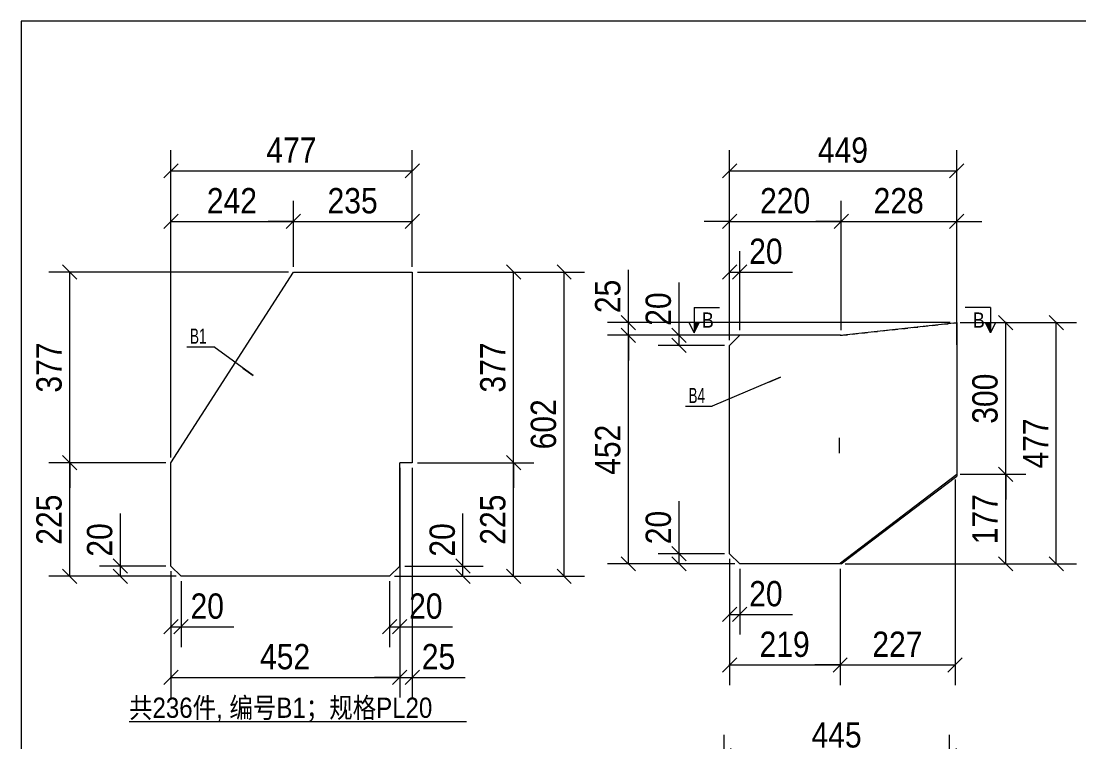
# Model space of a CAD drawing. Header units: inches. Extents: x 0 to 1938, y -2180 to 0.
# Drawn here: x 655 to 864, y -1902.5 to -1760 of the extents above; entities that cross this region are included whole.
import ezdxf

# ---------------------------------------------------------------- set-up
doc = ezdxf.new("R2010")
doc.units = ezdxf.units.IN
doc.header["$MEASUREMENT"] = 0
for name, pattern in [('XKITLINE00', [0]), ('XKITLINE01', [4, 1, -1, 1, -1]), ('XKITLINE03', [6, 3, -1, 1, -1])]:
    doc.linetypes.add(name, pattern=pattern)
for name, color, linetype, lineweight in [('DrawingSheet', 5, 'Continuous', 0), ('OtherObjectType', 1, 'Continuous', 0), ('Part', 2, 'Continuous', 0), ('PartMark', 3, 'Continuous', 0), ('Section', 6, 'Continuous', 0), ('Z-DIMENSIONS', 1, 'Continuous', 0)]:
    doc.layers.add(name, color=color, linetype=linetype, lineweight=lineweight)
doc.styles.add('Arial Narrow', font='ARIAL.TTF')
doc.styles.add('romsim', font='ARIAL.TTF')
doc.styles.add('宋体', font='ARIAL.TTF')

# ---------------------------------------------------------------- blocks, each defined once
blk = doc.blocks.new('*A1976')
at = {"layer": 'Part', "color": 2, "linetype": 'XKITLINE00', "lineweight": 0}
for p, q in [((34.6, 337.7), (58.8, 375.4)), ((58.8, 375.4), (82.3, 375.4)), ((82.3, 375.4), (82.3, 337.7)), ((34.6, 317.25), (34.6, 337.7)), ((79.8, 317.25), (79.8, 337.7)), ((82.3, 337.7), (79.8, 337.7)), ((36.6, 315.25), (34.6, 317.25)), ((79.8, 317.25), (77.8, 315.25)), ((77.8, 315.25), (36.6, 315.25))]:
    blk.add_line(p, q, dxfattribs=at)
blk = doc.blocks.new('*A1980')
at = {"layer": 'Part', "color": 2, "linetype": 'XKITLINE00', "lineweight": 0}
for p, q in [((166.9, 362.93), (189.87, 365.4)), ((189.87, 365.4), (189.87, 335.06)), ((147, 362.9), (145, 360.9)), ((166.86, 362.9), (147, 362.9)), ((166.86, 362.9), (166.9, 362.93)), ((145, 319.7), (145, 360.9)), ((166.9, 317.9), (189.87, 335.4)), ((167.07, 317.7), (189.87, 335.06)), ((147, 317.7), (145, 319.7)), ((166.74, 317.7), (147, 317.7)), ((166.74, 317.7), (166.9, 317.9)), ((167.07, 317.7), (166.74, 317.7))]:
    blk.add_line(p, q, dxfattribs=at)
at = {"layer": 'Part', "color": 6, "linetype": 'XKITLINE01', "lineweight": 0}
for p, q in [((167.28, 362.9), (189.87, 365.35)), ((189.87, 365.35), (189.87, 365.4)), ((166.9, 362.9), (166.86, 362.9)), ((166.86, 362.9), (167.28, 362.9)), ((166.9, 317.7), (166.74, 317.7))]:
    blk.add_line(p, q, dxfattribs=at)
at = {"layer": 'Part', "color": 1, "linetype": 'XKITLINE03', "lineweight": 0}
blk.add_line((166.74, 339.59), (166.74, 343.51), dxfattribs=at)
blk = doc.blocks.new('*A2003')
at = {"layer": 'DrawingSheet', "color": 5, "linetype": 'XKITLINE00', "lineweight": 0}
for p, q in [((635, 425), (5, 425)), ((5, 425), (5, 5))]:
    blk.add_line(p, q, dxfattribs=at)
blk = doc.blocks.new('*A2006')
at = {"layer": 'OtherObjectType', "color": 6, "linetype": 'XKITLINE00', "lineweight": 0}
blk.add_line((26.32, 286.5), (92.98, 286.5), dxfattribs=at)
at = {"layer": 'OtherObjectType', "color": 3, "style": '宋体', "width": 0.85}
blk.add_text('共236件, 编号B1；规格PL20', height=4, dxfattribs=at).set_placement((26.32, 287.25))
blk = doc.blocks.new('*A2007')
at = {"layer": 'Z-DIMENSIONS', "color": 4, "linetype": 'XKITLINE00', "lineweight": 0}
for p, q in [((34.6, 316.25), (34.6, 301.25)), ((36.6, 314.25), (36.6, 301.25)), ((36.01, 306.66), (33.19, 303.84)), ((34.6, 305.25), (36.6, 305.25)), ((38.01, 306.66), (35.19, 303.84)), ((36.6, 305.25), (47.02, 305.25)), ((36.6, 305.25), (47.02, 305.25))]:
    blk.add_line(p, q, dxfattribs=at)
at = {"layer": 'Z-DIMENSIONS', "color": 7}
for p in [(34.6, 305.25), (36.6, 305.25)]:
    blk.add_point(p, dxfattribs=at)
at = {"layer": 'Z-DIMENSIONS', "color": 7, "style": 'Arial Narrow', "width": 0.85}
blk.add_text('20', height=5, dxfattribs=at).set_placement((38.47, 306.85))
blk = doc.blocks.new('*A2008')
at = {"layer": 'Z-DIMENSIONS', "color": 4, "linetype": 'XKITLINE00', "lineweight": 0}
for p, q in [((79.8, 316.25), (79.8, 301.25)), ((77.8, 314.25), (77.8, 301.25)), ((79.21, 306.66), (76.39, 303.84)), ((77.8, 305.25), (79.8, 305.25)), ((81.21, 306.66), (78.39, 303.84)), ((79.8, 305.25), (90.22, 305.25)), ((79.8, 305.25), (90.22, 305.25))]:
    blk.add_line(p, q, dxfattribs=at)
at = {"layer": 'Z-DIMENSIONS', "color": 7}
for p in [(77.8, 305.25), (79.8, 305.25)]:
    blk.add_point(p, dxfattribs=at)
at = {"layer": 'Z-DIMENSIONS', "color": 7, "style": 'Arial Narrow', "width": 0.85}
blk.add_text('20', height=5, dxfattribs=at).set_placement((81.67, 306.85))
blk = doc.blocks.new('*A2009')
at = {"layer": 'Z-DIMENSIONS', "color": 4, "linetype": 'XKITLINE00', "lineweight": 0}
for p, q in [((24.6, 317.25), (24.6, 327.67)), ((24.6, 317.25), (24.6, 327.67)), ((23.19, 318.66), (26.01, 315.84)), ((33.6, 317.25), (20.5, 317.25)), ((23.19, 316.66), (26.01, 313.84)), ((24.6, 315.25), (24.6, 317.25)), ((35.6, 315.25), (20.5, 315.25))]:
    blk.add_line(p, q, dxfattribs=at)
at = {"layer": 'Z-DIMENSIONS', "color": 7}
for p in [(24.6, 317.25), (24.6, 315.25)]:
    blk.add_point(p, dxfattribs=at)
at = {"layer": 'Z-DIMENSIONS', "color": 7, "style": 'Arial Narrow', "width": 0.85}
blk.add_text('20', height=5, rotation=90.0002, dxfattribs=at).set_placement((23, 319.12))
blk = doc.blocks.new('*A2010')
at = {"layer": 'Z-DIMENSIONS', "color": 4, "linetype": 'XKITLINE00', "lineweight": 0}
for p, q in [((92.3, 317.25), (92.3, 327.67)), ((92.3, 317.25), (92.3, 327.67)), ((90.89, 318.66), (93.71, 315.84)), ((80.8, 317.25), (96.3, 317.25)), ((90.89, 316.66), (93.71, 313.84)), ((92.3, 315.25), (92.3, 317.25)), ((78.8, 315.25), (96.3, 315.25))]:
    blk.add_line(p, q, dxfattribs=at)
at = {"layer": 'Z-DIMENSIONS', "color": 7}
for p in [(92.3, 317.25), (92.3, 315.25)]:
    blk.add_point(p, dxfattribs=at)
at = {"layer": 'Z-DIMENSIONS', "color": 7, "style": 'Arial Narrow', "width": 0.85}
blk.add_text('20', height=5, rotation=90.0002, dxfattribs=at).set_placement((90.7, 319.12))
blk = doc.blocks.new('*A2011')
at = {"layer": 'Z-DIMENSIONS', "color": 4, "linetype": 'XKITLINE00', "lineweight": 0}
for p, q in [((58.8, 376.4), (58.8, 389.5)), ((82.3, 376.4), (82.3, 389.5)), ((60.21, 386.81), (57.39, 383.99)), ((83.71, 386.81), (80.89, 383.99)), ((58.8, 385.4), (53.8, 385.4)), ((58.8, 385.4), (82.3, 385.4))]:
    blk.add_line(p, q, dxfattribs=at)
at = {"layer": 'Z-DIMENSIONS', "color": 7}
for p in [(58.8, 385.4), (82.3, 385.4)]:
    blk.add_point(p, dxfattribs=at)
at = {"layer": 'Z-DIMENSIONS', "color": 7, "style": 'Arial Narrow', "width": 0.85}
blk.add_text('235', height=5, dxfattribs=at).set_placement((65.55, 387))
blk = doc.blocks.new('*A2012')
at = {"layer": 'Z-DIMENSIONS', "color": 4, "linetype": 'XKITLINE00', "lineweight": 0}
for p, q in [((34.6, 338.7), (34.6, 389.5)), ((58.8, 376.4), (58.8, 389.5)), ((36.01, 386.81), (33.19, 383.99)), ((60.21, 386.81), (57.39, 383.99)), ((34.6, 385.4), (58.8, 385.4)), ((58.8, 385.4), (63.8, 385.4))]:
    blk.add_line(p, q, dxfattribs=at)
at = {"layer": 'Z-DIMENSIONS', "color": 7}
for p in [(34.6, 385.4), (58.8, 385.4)]:
    blk.add_point(p, dxfattribs=at)
at = {"layer": 'Z-DIMENSIONS', "color": 7, "style": 'Arial Narrow', "width": 0.85}
blk.add_text('242', height=5, dxfattribs=at).set_placement((41.7, 387))
blk = doc.blocks.new('*A2013')
at = {"layer": 'Z-DIMENSIONS', "color": 4, "linetype": 'XKITLINE00', "lineweight": 0}
for p, q in [((79.8, 336.7), (79.8, 291.25)), ((82.3, 336.7), (82.3, 291.25)), ((79.8, 295.25), (74.8, 295.25)), ((81.21, 296.66), (78.39, 293.84)), ((79.8, 295.25), (82.3, 295.25)), ((83.71, 296.66), (80.89, 293.84)), ((82.3, 295.25), (92.72, 295.25)), ((82.3, 295.25), (92.72, 295.25))]:
    blk.add_line(p, q, dxfattribs=at)
at = {"layer": 'Z-DIMENSIONS', "color": 7}
for p in [(79.8, 295.25), (82.3, 295.25)]:
    blk.add_point(p, dxfattribs=at)
at = {"layer": 'Z-DIMENSIONS', "color": 7, "style": 'Arial Narrow', "width": 0.85}
blk.add_text('25', height=5, dxfattribs=at).set_placement((84.17, 296.85))
blk = doc.blocks.new('*A2014')
at = {"layer": 'Z-DIMENSIONS', "color": 4, "linetype": 'XKITLINE00', "lineweight": 0}
for p, q in [((79.8, 336.7), (79.8, 291.25)), ((34.6, 316.25), (34.6, 291.25)), ((36.01, 296.66), (33.19, 293.84)), ((34.6, 295.25), (79.8, 295.25)), ((81.21, 296.66), (78.39, 293.84)), ((79.8, 295.25), (84.8, 295.25))]:
    blk.add_line(p, q, dxfattribs=at)
at = {"layer": 'Z-DIMENSIONS', "color": 7}
for p in [(34.6, 295.25), (79.8, 295.25)]:
    blk.add_point(p, dxfattribs=at)
at = {"layer": 'Z-DIMENSIONS', "color": 7, "style": 'Arial Narrow', "width": 0.85}
blk.add_text('452', height=5, dxfattribs=at).set_placement((52.2, 296.85))
blk = doc.blocks.new('*A2015')
at = {"layer": 'Z-DIMENSIONS', "color": 4, "linetype": 'XKITLINE00', "lineweight": 0}
for p, q in [((13.19, 376.81), (16.01, 373.99)), ((57.8, 375.4), (10.5, 375.4)), ((14.6, 337.7), (14.6, 375.4)), ((13.19, 339.11), (16.01, 336.29)), ((33.6, 337.7), (10.5, 337.7)), ((14.6, 337.7), (14.6, 332.7))]:
    blk.add_line(p, q, dxfattribs=at)
at = {"layer": 'Z-DIMENSIONS', "color": 7}
for p in [(14.6, 375.4), (14.6, 337.7)]:
    blk.add_point(p, dxfattribs=at)
at = {"layer": 'Z-DIMENSIONS', "color": 7, "style": 'Arial Narrow', "width": 0.85}
blk.add_text('377', height=5, rotation=90.0002, dxfattribs=at).set_placement((13, 351.55))
blk = doc.blocks.new('*A2016')
at = {"layer": 'Z-DIMENSIONS', "color": 4, "linetype": 'XKITLINE00', "lineweight": 0}
for p, q in [((14.6, 337.7), (14.6, 342.7)), ((13.19, 339.11), (16.01, 336.29)), ((33.6, 337.7), (10.5, 337.7)), ((14.6, 315.25), (14.6, 337.7)), ((13.19, 316.66), (16.01, 313.84)), ((35.6, 315.25), (10.5, 315.25))]:
    blk.add_line(p, q, dxfattribs=at)
at = {"layer": 'Z-DIMENSIONS', "color": 7}
for p in [(14.6, 337.7), (14.6, 315.25)]:
    blk.add_point(p, dxfattribs=at)
at = {"layer": 'Z-DIMENSIONS', "color": 7, "style": 'Arial Narrow', "width": 0.85}
blk.add_text('225', height=5, rotation=90.0002, dxfattribs=at).set_placement((13, 321.48))
blk = doc.blocks.new('*A2017')
at = {"layer": 'Z-DIMENSIONS', "color": 4, "linetype": 'XKITLINE00', "lineweight": 0}
for p, q in [((100.89, 376.81), (103.71, 373.99)), ((83.3, 375.4), (106.3, 375.4)), ((102.3, 337.7), (102.3, 375.4)), ((100.89, 339.11), (103.71, 336.29)), ((83.3, 337.7), (106.3, 337.7)), ((102.3, 337.7), (102.3, 332.7))]:
    blk.add_line(p, q, dxfattribs=at)
at = {"layer": 'Z-DIMENSIONS', "color": 7}
for p in [(102.3, 375.4), (102.3, 337.7)]:
    blk.add_point(p, dxfattribs=at)
at = {"layer": 'Z-DIMENSIONS', "color": 7, "style": 'Arial Narrow', "width": 0.85}
blk.add_text('377', height=5, rotation=90.0002, dxfattribs=at).set_placement((100.7, 351.55))
blk = doc.blocks.new('*A2018')
at = {"layer": 'Z-DIMENSIONS', "color": 4, "linetype": 'XKITLINE00', "lineweight": 0}
for p, q in [((102.3, 337.7), (102.3, 342.7)), ((100.89, 339.11), (103.71, 336.29)), ((83.3, 337.7), (106.3, 337.7)), ((102.3, 315.25), (102.3, 337.7)), ((100.89, 316.66), (103.71, 313.84)), ((78.8, 315.25), (106.3, 315.25))]:
    blk.add_line(p, q, dxfattribs=at)
at = {"layer": 'Z-DIMENSIONS', "color": 7}
for p in [(102.3, 337.7), (102.3, 315.25)]:
    blk.add_point(p, dxfattribs=at)
at = {"layer": 'Z-DIMENSIONS', "color": 7, "style": 'Arial Narrow', "width": 0.85}
blk.add_text('225', height=5, rotation=90.0002, dxfattribs=at).set_placement((100.7, 321.48))
blk = doc.blocks.new('*A2019')
at = {"layer": 'Z-DIMENSIONS', "color": 4, "linetype": 'XKITLINE00', "lineweight": 0}
for p, q in [((34.6, 338.7), (34.6, 399.5)), ((82.3, 376.4), (82.3, 399.5)), ((36.01, 396.81), (33.19, 393.99)), ((34.6, 395.4), (82.3, 395.4)), ((83.71, 396.81), (80.89, 393.99))]:
    blk.add_line(p, q, dxfattribs=at)
at = {"layer": 'Z-DIMENSIONS', "color": 7}
for p in [(34.6, 395.4), (82.3, 395.4)]:
    blk.add_point(p, dxfattribs=at)
at = {"layer": 'Z-DIMENSIONS', "color": 7, "style": 'Arial Narrow', "width": 0.85}
blk.add_text('477', height=5, dxfattribs=at).set_placement((53.45, 397))
blk = doc.blocks.new('*A2020')
at = {"layer": 'Z-DIMENSIONS', "color": 4, "linetype": 'XKITLINE00', "lineweight": 0}
for p, q in [((110.89, 376.81), (113.71, 373.99)), ((83.3, 375.4), (116.3, 375.4)), ((112.3, 315.25), (112.3, 375.4)), ((110.89, 316.66), (113.71, 313.84)), ((78.8, 315.25), (116.3, 315.25))]:
    blk.add_line(p, q, dxfattribs=at)
at = {"layer": 'Z-DIMENSIONS', "color": 7}
for p in [(112.3, 375.4), (112.3, 315.25)]:
    blk.add_point(p, dxfattribs=at)
at = {"layer": 'Z-DIMENSIONS', "color": 7, "style": 'Arial Narrow', "width": 0.85}
blk.add_text('602', height=5, rotation=90.0002, dxfattribs=at).set_placement((110.7, 340.33))
blk = doc.blocks.new('*A2021')
at = {"layer": 'PartMark', "color": 4, "linetype": 'XKITLINE00', "lineweight": 0}
for p, q in [((37.76, 360.61), (43.05, 360.61)), ((50.83, 354.93), (43.05, 360.61)), ((48.81, 356.41), (50.83, 354.93))]:
    blk.add_line(p, q, dxfattribs=at)
at = {"layer": 'PartMark', "color": 1, "style": 'romsim', "width": 0.6375}
blk.add_text('B1', height=3, dxfattribs=at).set_placement((38.36, 361.21))
blk = doc.blocks.new('*A2058')
at = {"layer": 'Z-DIMENSIONS', "color": 4, "linetype": 'XKITLINE00', "lineweight": 0}
for p, q in [((143.9, 255.82), (143.9, 283.88)), ((188.45, 258.82), (188.45, 283.88)), ((145.31, 281.19), (142.49, 278.36)), ((189.86, 281.19), (187.04, 278.36)), ((143.9, 279.78), (188.45, 279.78))]:
    blk.add_line(p, q, dxfattribs=at)
at = {"layer": 'Z-DIMENSIONS', "color": 7}
for p in [(143.9, 279.78), (188.45, 279.78)]:
    blk.add_point(p, dxfattribs=at)
at = {"layer": 'Z-DIMENSIONS', "color": 7, "style": 'Arial Narrow', "width": 0.85}
blk.add_text('445', height=5, dxfattribs=at).set_placement((161.18, 281.38))
blk = doc.blocks.new('*A2063')
at = {"layer": 'Z-DIMENSIONS', "color": 4, "linetype": 'XKITLINE00', "lineweight": 0}
for p, q in [((208.13, 366.81), (210.96, 363.99)), ((190.55, 365.4), (213.55, 365.4)), ((209.55, 317.7), (209.55, 365.4)), ((167.85, 317.7), (213.55, 317.7)), ((208.13, 319.11), (210.96, 316.29))]:
    blk.add_line(p, q, dxfattribs=at)
at = {"layer": 'Z-DIMENSIONS', "color": 7}
for p in [(209.55, 365.4), (209.55, 317.7)]:
    blk.add_point(p, dxfattribs=at)
at = {"layer": 'Z-DIMENSIONS', "color": 7, "style": 'Arial Narrow', "width": 0.85}
blk.add_text('477', height=5, rotation=90.0002, dxfattribs=at).set_placement((207.95, 336.55))
blk = doc.blocks.new('*A2064')
at = {"layer": 'Z-DIMENSIONS', "color": 4, "linetype": 'XKITLINE00', "lineweight": 0}
for p, q in [((199.55, 335.4), (199.55, 340.4)), ((198.13, 336.81), (200.96, 333.99)), ((190.55, 335.4), (203.55, 335.4)), ((199.55, 317.7), (199.55, 335.4)), ((167.85, 317.7), (203.55, 317.7)), ((198.13, 319.11), (200.96, 316.29))]:
    blk.add_line(p, q, dxfattribs=at)
at = {"layer": 'Z-DIMENSIONS', "color": 7}
for p in [(199.55, 335.4), (199.55, 317.7)]:
    blk.add_point(p, dxfattribs=at)
at = {"layer": 'Z-DIMENSIONS', "color": 7, "style": 'Arial Narrow', "width": 0.85}
blk.add_text('177', height=5, rotation=90.0002, dxfattribs=at).set_placement((197.95, 321.55))
blk = doc.blocks.new('*A2065')
at = {"layer": 'Z-DIMENSIONS', "color": 4, "linetype": 'XKITLINE00', "lineweight": 0}
for p, q in [((198.13, 366.81), (200.96, 363.99)), ((190.55, 365.4), (203.55, 365.4)), ((199.55, 335.4), (199.55, 365.4)), ((198.13, 336.81), (200.96, 333.99)), ((190.55, 335.4), (203.55, 335.4)), ((199.55, 335.4), (199.55, 330.4))]:
    blk.add_line(p, q, dxfattribs=at)
at = {"layer": 'Z-DIMENSIONS', "color": 7}
for p in [(199.55, 365.4), (199.55, 335.4)]:
    blk.add_point(p, dxfattribs=at)
at = {"layer": 'Z-DIMENSIONS', "color": 7, "style": 'Arial Narrow', "width": 0.85}
blk.add_text('300', height=5, rotation=90.0002, dxfattribs=at).set_placement((197.95, 345.4))
blk = doc.blocks.new('*A2066')
at = {"layer": 'Z-DIMENSIONS', "color": 4, "linetype": 'XKITLINE00', "lineweight": 0}
for p, q in [((125, 362.9), (125, 367.9)), ((123.58, 364.31), (126.41, 361.49)), ((166.05, 362.9), (120.9, 362.9)), ((125, 317.7), (125, 362.9)), ((146, 317.7), (120.9, 317.7)), ((123.58, 319.11), (126.41, 316.29))]:
    blk.add_line(p, q, dxfattribs=at)
at = {"layer": 'Z-DIMENSIONS', "color": 7}
for p in [(125, 362.9), (125, 317.7)]:
    blk.add_point(p, dxfattribs=at)
at = {"layer": 'Z-DIMENSIONS', "color": 7, "style": 'Arial Narrow', "width": 0.85}
blk.add_text('452', height=5, rotation=90.0002, dxfattribs=at).set_placement((123.4, 335.3))
blk = doc.blocks.new('*A2067')
at = {"layer": 'Z-DIMENSIONS', "color": 4, "linetype": 'XKITLINE00', "lineweight": 0}
for p, q in [((125, 365.4), (125, 375.82)), ((125, 365.4), (125, 375.82)), ((123.58, 366.81), (126.41, 363.99)), ((188.55, 365.4), (120.9, 365.4)), ((123.58, 364.31), (126.41, 361.49)), ((125, 362.9), (125, 365.4)), ((166.05, 362.9), (120.9, 362.9)), ((125, 362.9), (125, 357.9))]:
    blk.add_line(p, q, dxfattribs=at)
at = {"layer": 'Z-DIMENSIONS', "color": 7}
for p in [(125, 365.4), (125, 362.9)]:
    blk.add_point(p, dxfattribs=at)
at = {"layer": 'Z-DIMENSIONS', "color": 7, "style": 'Arial Narrow', "width": 0.85}
blk.add_text('25', height=5, rotation=90.0002, dxfattribs=at).set_placement((123.4, 367.27))
blk = doc.blocks.new('*A2068')
at = {"layer": 'Z-DIMENSIONS', "color": 4, "linetype": 'XKITLINE00', "lineweight": 0}
for p, q in [((145, 318.7), (145, 293.7)), ((166.85, 316.7), (166.85, 293.7)), ((146.41, 299.11), (143.58, 296.29)), ((168.26, 299.11), (165.43, 296.29)), ((145, 297.7), (166.85, 297.7)), ((166.85, 297.7), (171.85, 297.7))]:
    blk.add_line(p, q, dxfattribs=at)
at = {"layer": 'Z-DIMENSIONS', "color": 7}
for p in [(145, 297.7), (166.85, 297.7)]:
    blk.add_point(p, dxfattribs=at)
at = {"layer": 'Z-DIMENSIONS', "color": 7, "style": 'Arial Narrow', "width": 0.85}
blk.add_text('219', height=5, dxfattribs=at).set_placement((150.92, 299.3))
blk = doc.blocks.new('*A2069')
at = {"layer": 'Z-DIMENSIONS', "color": 4, "linetype": 'XKITLINE00', "lineweight": 0}
for p, q in [((189.55, 334.4), (189.55, 293.7)), ((166.85, 316.7), (166.85, 293.7)), ((168.26, 299.11), (165.43, 296.29)), ((190.96, 299.11), (188.13, 296.29)), ((166.85, 297.7), (161.85, 297.7)), ((166.85, 297.7), (189.55, 297.7))]:
    blk.add_line(p, q, dxfattribs=at)
at = {"layer": 'Z-DIMENSIONS', "color": 7}
for p in [(166.85, 297.7), (189.55, 297.7)]:
    blk.add_point(p, dxfattribs=at)
at = {"layer": 'Z-DIMENSIONS', "color": 7, "style": 'Arial Narrow', "width": 0.85}
blk.add_text('227', height=5, dxfattribs=at).set_placement((173.2, 299.3))
blk = doc.blocks.new('*A2070')
at = {"layer": 'Z-DIMENSIONS', "color": 4, "linetype": 'XKITLINE00', "lineweight": 0}
for p, q in [((135, 362.9), (135, 373.32)), ((135, 362.9), (135, 373.32)), ((133.58, 364.31), (136.41, 361.49)), ((146, 362.9), (130.9, 362.9)), ((133.58, 362.31), (136.41, 359.49)), ((135, 360.9), (135, 362.9)), ((144, 360.9), (130.9, 360.9))]:
    blk.add_line(p, q, dxfattribs=at)
at = {"layer": 'Z-DIMENSIONS', "color": 7}
for p in [(135, 362.9), (135, 360.9)]:
    blk.add_point(p, dxfattribs=at)
at = {"layer": 'Z-DIMENSIONS', "color": 7, "style": 'Arial Narrow', "width": 0.85}
blk.add_text('20', height=5, rotation=90.0002, dxfattribs=at).set_placement((133.4, 364.77))
blk = doc.blocks.new('*A2071')
at = {"layer": 'Z-DIMENSIONS', "color": 4, "linetype": 'XKITLINE00', "lineweight": 0}
for p, q in [((135, 319.7), (135, 330.12)), ((135, 319.7), (135, 330.12)), ((133.58, 321.11), (136.41, 318.29)), ((144, 319.7), (130.9, 319.7)), ((146, 317.7), (130.9, 317.7)), ((133.58, 319.11), (136.41, 316.29)), ((135, 317.7), (135, 319.7))]:
    blk.add_line(p, q, dxfattribs=at)
at = {"layer": 'Z-DIMENSIONS', "color": 7}
for p in [(135, 319.7), (135, 317.7)]:
    blk.add_point(p, dxfattribs=at)
at = {"layer": 'Z-DIMENSIONS', "color": 7, "style": 'Arial Narrow', "width": 0.85}
blk.add_text('20', height=5, rotation=90.0002, dxfattribs=at).set_placement((133.4, 321.57))
blk = doc.blocks.new('*A2072')
at = {"layer": 'Z-DIMENSIONS', "color": 4, "linetype": 'XKITLINE00', "lineweight": 0}
for p, q in [((145, 318.7), (145, 303.7)), ((147, 316.7), (147, 303.7)), ((146.41, 309.11), (143.58, 306.29)), ((145, 307.7), (147, 307.7)), ((148.41, 309.11), (145.58, 306.29)), ((147, 307.7), (157.41, 307.7)), ((147, 307.7), (157.41, 307.7))]:
    blk.add_line(p, q, dxfattribs=at)
at = {"layer": 'Z-DIMENSIONS', "color": 7}
for p in [(145, 307.7), (147, 307.7)]:
    blk.add_point(p, dxfattribs=at)
at = {"layer": 'Z-DIMENSIONS', "color": 7, "style": 'Arial Narrow', "width": 0.85}
blk.add_text('20', height=5, dxfattribs=at).set_placement((148.87, 309.3))
blk = doc.blocks.new('*A2073')
at = {"layer": 'Z-DIMENSIONS', "color": 4, "linetype": 'XKITLINE00', "lineweight": 0}
for p, q in [((145, 361.9), (145, 379.5)), ((147, 363.9), (147, 379.5)), ((146.41, 376.81), (143.58, 373.99)), ((148.41, 376.81), (145.58, 373.99)), ((145, 375.4), (147, 375.4)), ((147, 375.4), (157.41, 375.4)), ((147, 375.4), (157.41, 375.4))]:
    blk.add_line(p, q, dxfattribs=at)
at = {"layer": 'Z-DIMENSIONS', "color": 7}
for p in [(145, 375.4), (147, 375.4)]:
    blk.add_point(p, dxfattribs=at)
at = {"layer": 'Z-DIMENSIONS', "color": 7, "style": 'Arial Narrow', "width": 0.85}
blk.add_text('20', height=5, dxfattribs=at).set_placement((148.87, 377))
blk = doc.blocks.new('*A2074')
at = {"layer": 'Z-DIMENSIONS', "color": 4, "linetype": 'XKITLINE00', "lineweight": 0}
for p, q in [((167.05, 363.9), (167.05, 389.5)), ((189.87, 363.23), (189.87, 389.5)), ((168.46, 386.81), (165.63, 383.99)), ((191.29, 386.81), (188.46, 383.99)), ((167.05, 385.4), (162.05, 385.4)), ((167.05, 385.4), (189.87, 385.4)), ((189.87, 385.4), (194.87, 385.4))]:
    blk.add_line(p, q, dxfattribs=at)
at = {"layer": 'Z-DIMENSIONS', "color": 7}
for p in [(167.05, 385.4), (189.87, 385.4)]:
    blk.add_point(p, dxfattribs=at)
at = {"layer": 'Z-DIMENSIONS', "color": 7, "style": 'Arial Narrow', "width": 0.85}
blk.add_text('228', height=5, dxfattribs=at).set_placement((173.46, 387))
blk = doc.blocks.new('*A2075')
at = {"layer": 'Z-DIMENSIONS', "color": 4, "linetype": 'XKITLINE00', "lineweight": 0}
for p, q in [((145, 361.9), (145, 389.5)), ((167.05, 363.9), (167.05, 389.5)), ((146.41, 386.81), (143.58, 383.99)), ((168.46, 386.81), (165.63, 383.99)), ((145, 385.4), (140, 385.4)), ((145, 385.4), (167.05, 385.4)), ((167.05, 385.4), (172.05, 385.4))]:
    blk.add_line(p, q, dxfattribs=at)
at = {"layer": 'Z-DIMENSIONS', "color": 7}
for p in [(145, 385.4), (167.05, 385.4)]:
    blk.add_point(p, dxfattribs=at)
at = {"layer": 'Z-DIMENSIONS', "color": 7, "style": 'Arial Narrow', "width": 0.85}
blk.add_text('220', height=5, dxfattribs=at).set_placement((151.02, 387))
blk = doc.blocks.new('*A2076')
at = {"layer": 'Z-DIMENSIONS', "color": 4, "linetype": 'XKITLINE00', "lineweight": 0}
for p, q in [((145, 361.9), (145, 399.5)), ((189.87, 360.98), (189.87, 399.5)), ((146.41, 396.81), (143.58, 393.99)), ((145, 395.4), (189.87, 395.4)), ((191.29, 396.81), (188.46, 393.99))]:
    blk.add_line(p, q, dxfattribs=at)
at = {"layer": 'Z-DIMENSIONS', "color": 7}
for p in [(145, 395.4), (189.87, 395.4)]:
    blk.add_point(p, dxfattribs=at)
at = {"layer": 'Z-DIMENSIONS', "color": 7, "style": 'Arial Narrow', "width": 0.85}
blk.add_text('449', height=5, dxfattribs=at).set_placement((162.44, 397))
blk = doc.blocks.new('*A2077')
at = {"layer": 'Section'}
for points in [[(139, 365.4), (138, 363.4), (138, 365.4)], [(196.55, 365.4), (196.55, 363.4), (195.55, 365.4)]]:
    blk.add_hatch(color=6, dxfattribs=at).paths.add_polyline_path(points, flags=17)
at = {"layer": 'Section', "color": 6, "linetype": 'XKITLINE00', "lineweight": 0}
for p, q in [((138, 368.4), (143, 368.4)), ((138, 368.4), (138, 363.4)), ((196.55, 368.4), (191.55, 368.4)), ((196.55, 368.4), (196.55, 363.4)), ((138, 363.4), (137, 365.4)), ((139, 365.4), (137, 365.4)), ((138, 363.4), (139, 365.4)), ((195.55, 365.4), (197.55, 365.4)), ((196.55, 363.4), (195.55, 365.4)), ((197.55, 365.4), (196.55, 363.4))]:
    blk.add_line(p, q, dxfattribs=at)
at = {"layer": 'Section', "color": 6, "style": '宋体', "width": 0.85}
for p in [(139.5, 364.4), (193.05, 364.4)]:
    blk.add_text('B', height=3, dxfattribs=at).set_placement(p)
blk = doc.blocks.new('*A2078')
at = {"layer": 'PartMark', "color": 4, "linetype": 'XKITLINE00', "lineweight": 0}
for p, q in [((155.08, 354.61), (141.56, 348.88)), ((152.78, 353.63), (155.08, 354.61)), ((136.27, 348.88), (141.56, 348.88))]:
    blk.add_line(p, q, dxfattribs=at)
at = {"layer": 'PartMark', "color": 1, "style": 'romsim', "width": 0.6375}
blk.add_text('B4', height=3, dxfattribs=at).set_placement((136.87, 349.48))
blk = doc.blocks.new('P详图~010 (PL20mm零件图1)')
at = {"lineweight": 0}
for name in ['*A2003', '*A2019', '*A2076', '*A2012', '*A2011', '*A2075', '*A2074', '*A2073', '*A2015', '*A2020', '*A2017', '*A1976', '*A2067', '*A2070', '*A2066', '*A2077', '*A2063', '*A2065', '*A1980', '*A2016', '*A2018', '*A2064', '*A2014', '*A2013', '*A2069', '*A2071', '*A2009', '*A2010', '*A2068', '*A2072', '*A2007', '*A2008', '*A2006', '*A2058']:
    blk.add_blockref(name, (0, 0), dxfattribs=at)
at = {"layer": 'PartMark', "lineweight": 0}
for name in ['*A2021', '*A2078']:
    blk.add_blockref(name, (0, 0), dxfattribs=at)

msp = doc.modelspace()

# ---------------------------------------------------------------- block references
msp.add_blockref('P详图~010 (PL20mm零件图1)', (650, -2185))

doc.saveas('drawing.dxf')
